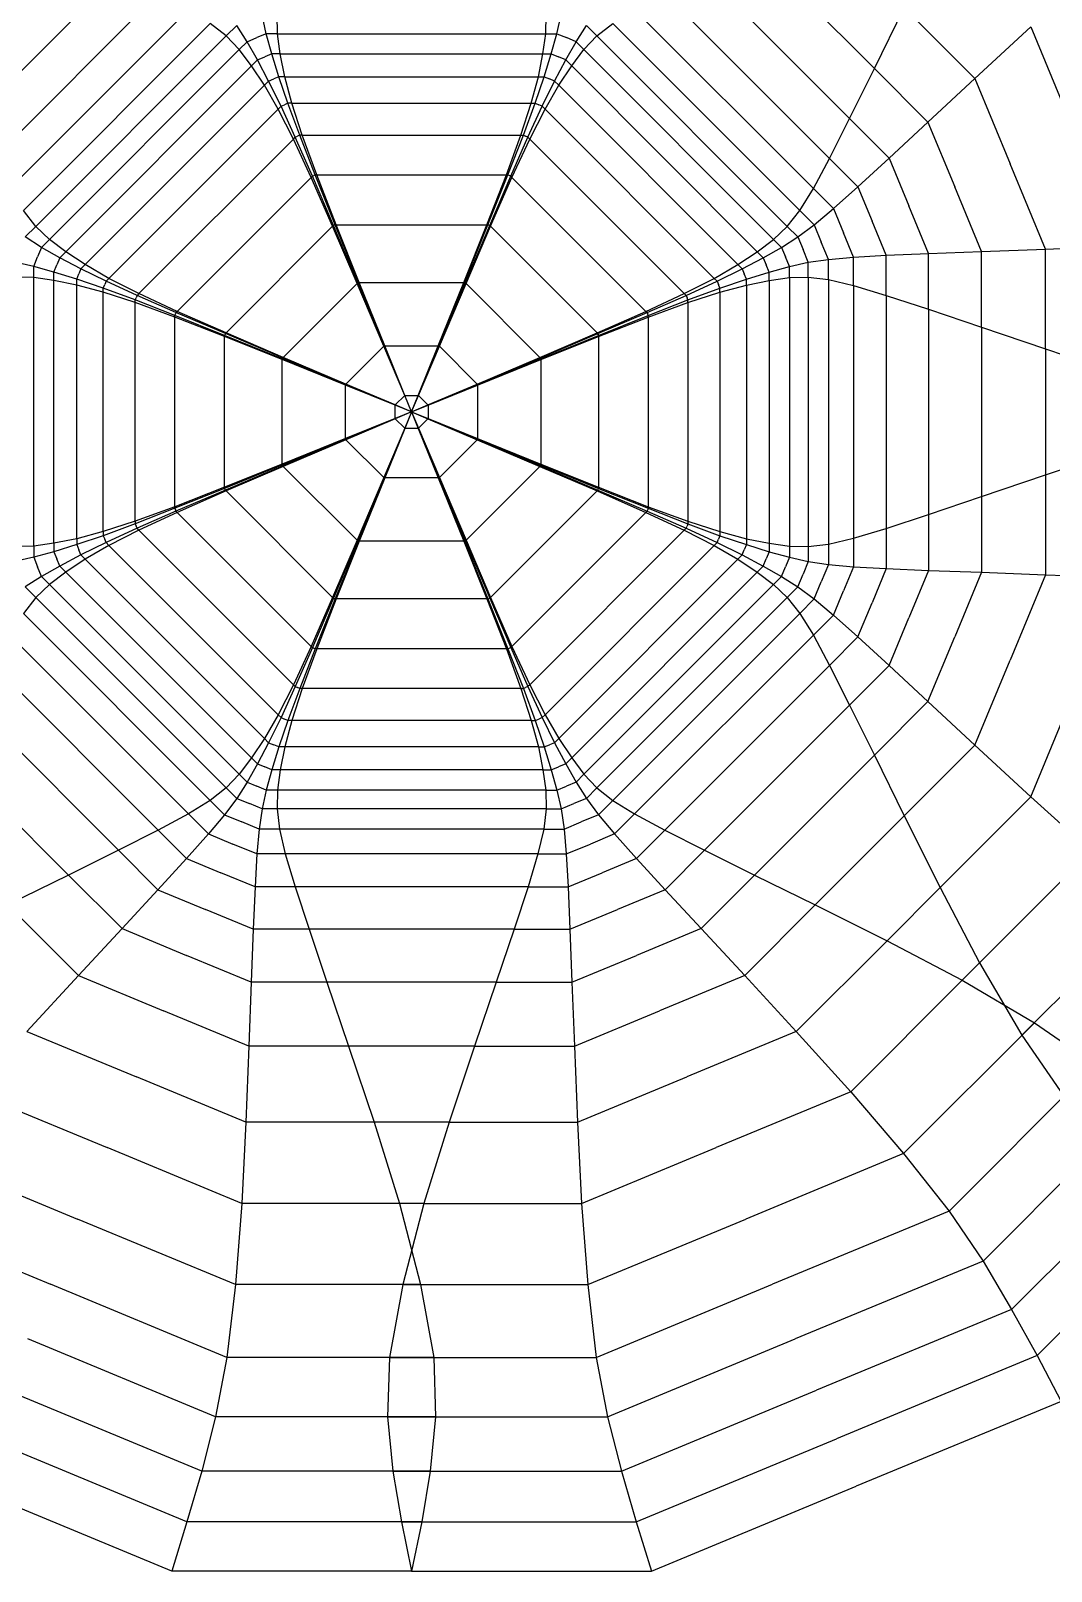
# Model space of a CAD drawing. Extents: x -1525 to 1525, y -1525 to 1545.
# Drawn here: x -501 to 842, y -1525 to 501 of the extents above; entities that cross this region are included whole.
import ezdxf

# ---------------------------------------------------------------- set-up
doc = ezdxf.new("R2010")
doc.units = 0

msp = doc.modelspace()

# ---------------------------------------------------------------- linework, layer by layer
at = {"layer": 'CutLine', "color": 250, "linetype": 'CONTINUOUS'}
for p, q in [((855.2, -1302), (585.6, -1413.7)), ((-315.9, -1525.4), (-585.6, -1413.7)), ((315.9, -1525.4), (585.6, -1413.7)), ((0, -1525.4), (-315.9, -1525.4)), ((0, -1525.4), (0, -1525.4)), ((0, -1525.4), (315.9, -1525.4))]:
    msp.add_line(p, q, dxfattribs=at)
at = {"layer": 'MountainLine', "color": 1, "linetype": 'CONTINUOUS'}
for p, q in [((451.7, 609.4), (609.4, 451.7)), ((-576.8, 385.9), (-385.9, 576.8)), ((385.9, 576.8), (576.8, 385.9)), ((-550.3, 333.5), (-333.5, 550.3)), ((333.5, 550.3), (550.3, 333.5)), ((-529, 293.7), (-293.7, 529)), ((293.7, 529), (529, 293.7)), ((648.8, 531.5), (741.7, 438.6)), ((-511.2, 265.1), (-265.1, 511.2)), ((-216.5, 487.1), (-230.2, 508.6)), ((-191.3, 497.6), (-196.8, 522.4)), ((191.3, 497.6), (196.8, 522.4)), ((216.5, 487.1), (230.2, 508.6)), ((265.1, 511.2), (511.2, 265.1)), ((-494.7, 244.1), (-244.1, 494.7)), ((-216.5, 487.1), (-203.9, 492.4)), ((-202.9, 463.1), (-216.5, 487.1)), ((-191.3, 497.6), (-203.9, 492.4)), ((-184, 470.9), (-191.3, 497.6)), ((-176.6, 497.6), (176.6, 497.6)), ((184, 470.9), (191.3, 497.6)), ((191.3, 497.6), (203.9, 492.4)), ((202.9, 463.1), (216.5, 487.1)), ((216.5, 487.1), (203.9, 492.4)), ((244.1, 494.7), (494.7, 244.1)), ((741.7, 438.6), (815.2, 506.6)), ((-476.7, 227), (-227, 476.7)), ((-202.9, 463.1), (-193.4, 467)), ((-184, 470.9), (-193.4, 467)), ((-174.7, 440.9), (-184, 470.9)), ((-172.9, 470.9), (172.9, 470.9)), ((174.7, 440.9), (184, 470.9)), ((184, 470.9), (193.4, 467)), ((202.9, 463.1), (193.4, 467)), ((227, 476.7), (476.7, 227)), ((-455.2, 210.8), (-210.8, 455.2)), ((-188.2, 435.3), (-202.9, 463.1)), ((188.2, 435.3), (202.9, 463.1)), ((210.8, 455.2), (455.2, 210.8)), ((-429.7, 193.7), (-193.7, 429.7)), ((-188.2, 435.3), (-181.5, 438.1)), ((-171.9, 402.2), (-188.2, 435.3)), ((-174.7, 440.9), (-181.5, 438.1)), ((-162.9, 406), (-174.7, 440.9)), ((-166.9, 440.9), (166.9, 440.9)), ((162.9, 406), (174.7, 440.9)), ((171.9, 402.2), (188.2, 435.3)), ((174.7, 440.9), (181.5, 438.1)), ((188.2, 435.3), (181.5, 438.1)), ((193.7, 429.7), (429.7, 193.7)), ((679.8, 381.2), (741.7, 438.6)), ((-162.9, 406), (-167.4, 404.1)), ((-147.3, 363.9), (-162.9, 406)), ((-157.5, 406), (157.5, 406)), ((147.3, 363.9), (162.9, 406)), ((162.9, 406), (167.4, 404.1)), ((-398.5, 175.7), (-175.7, 398.5)), ((-171.9, 402.2), (-167.4, 404.1)), ((-153.2, 361.5), (-171.9, 402.2)), ((153.2, 361.5), (171.9, 402.2)), ((171.9, 402.2), (167.4, 404.1)), ((175.7, 398.5), (398.5, 175.7)), ((628.8, 333.9), (679.8, 381.2)), ((679.8, 381.2), (715.1, 296.2)), ((-359, 155.6), (-155.6, 359)), ((-153.2, 361.5), (-150.2, 362.7)), ((-130.6, 310.2), (-153.2, 361.5)), ((-147.3, 363.9), (-150.2, 362.7)), ((-126.9, 311.7), (-147.3, 363.9)), ((-143.9, 363.9), (143.9, 363.9)), ((126.9, 311.7), (147.3, 363.9)), ((130.6, 310.2), (153.2, 361.5)), ((147.3, 363.9), (150.2, 362.7)), ((153.2, 361.5), (150.2, 362.7)), ((155.6, 359), (359, 155.6)), ((587.6, 296.2), (628.8, 333.9)), ((628.8, 333.9), (654.7, 271.2)), ((-308.6, 132.2), (-132.2, 308.6)), ((-130.6, 310.2), (-128.8, 310.9)), ((-103, 245.2), (-130.6, 310.2)), ((-126.9, 311.7), (-128.8, 310.9)), ((-100.6, 246.2), (-126.9, 311.7)), ((-124.8, 311.7), (124.8, 311.7)), ((100.6, 246.2), (126.9, 311.7)), ((103, 245.2), (130.6, 310.2)), ((126.9, 311.7), (128.8, 310.9)), ((130.6, 310.2), (128.8, 310.9)), ((132.2, 308.6), (308.6, 132.2)), ((555.4, 267.4), (587.6, 296.2)), ((587.6, 296.2), (606.3, 251.1)), ((750.3, 211.1), (715.1, 296.2)), ((530.1, 246.2), (555.4, 267.4)), ((555.4, 267.4), (568.6, 235.5)), ((680.7, 208.5), (654.7, 271.2)), ((-244.3, 104), (-104, 244.3)), ((-103, 245.2), (-101.8, 245.7)), ((-71.1, 169.6), (-103, 245.2)), ((-100.6, 246.2), (-101.8, 245.7)), ((-69.7, 170.2), (-100.6, 246.2)), ((-99.2, 246.2), (99.2, 246.2)), ((69.7, 170.2), (100.6, 246.2)), ((71.1, 169.6), (103, 245.2)), ((100.6, 246.2), (101.8, 245.7)), ((103, 245.2), (101.8, 245.7)), ((104, 244.3), (244.3, 104)), ((508.6, 230.2), (530.1, 246.2)), ((530.1, 246.2), (539.5, 223.5)), ((625, 206.1), (606.3, 251.1)), ((-487.1, 216.5), (-508.6, 230.2)), ((487.1, 216.5), (508.6, 230.2)), ((508.6, 230.2), (515.5, 213.5)), ((548.9, 200.7), (539.5, 223.5)), ((581.7, 203.7), (568.6, 235.5)), ((-497.6, 191.3), (-492.4, 203.9)), ((-487.1, 216.5), (-492.4, 203.9)), ((-463.1, 202.9), (-487.1, 216.5)), ((-463.1, 202.9), (-467, 193.4)), ((-435.3, 188.2), (-463.1, 202.9)), ((435.3, 188.2), (463.1, 202.9)), ((463.1, 202.9), (487.1, 216.5)), ((463.1, 202.9), (467, 193.4)), ((487.1, 216.5), (492.4, 203.9)), ((497.6, 191.3), (492.4, 203.9)), ((522.4, 196.8), (515.5, 213.5)), ((548.9, 200.7), (581.7, 203.7)), ((581.7, 203.7), (625, 206.1)), ((625, 206.1), (680.7, 208.5)), ((680.7, 208.5), (750.3, 211.1)), ((750.3, 211.1), (834.6, 214.3)), ((834.6, 214.3), (934.7, 218.3)), ((834.6, 82.9), (834.6, 214.3)), ((-497.6, 191.3), (-522.4, 196.8)), ((-470.9, 184), (-497.6, 191.3)), ((-470.9, 184), (-467, 193.4)), ((-440.9, 174.7), (-470.9, 184)), ((-435.3, 188.2), (-438.1, 181.5)), ((-402.2, 171.9), (-435.3, 188.2)), ((402.2, 171.9), (435.3, 188.2)), ((435.3, 188.2), (438.1, 181.5)), ((440.9, 174.7), (470.9, 184)), ((470.9, 184), (467, 193.4)), ((470.9, 184), (497.6, 191.3)), ((497.6, 191.3), (522.4, 196.8)), ((522.4, 196.8), (548.9, 200.7)), ((-497.6, -176.6), (-497.6, 176.6)), ((-470.9, -172.9), (-470.9, 172.9)), ((-440.9, 174.7), (-438.1, 181.5)), ((-406, 162.9), (-440.9, 174.7)), ((-440.9, -166.9), (-440.9, 166.9)), ((-406, 162.9), (-404.1, 167.4)), ((-363.9, 147.3), (-406, 162.9)), ((-402.2, 171.9), (-404.1, 167.4)), ((-361.5, 153.2), (-402.2, 171.9)), ((-169, 71.7), (-71.7, 169)), ((-71.1, 169.6), (-70.4, 169.9)), ((-36.3, 86.7), (-71.1, 169.6)), ((-69.7, 170.2), (-70.4, 169.9)), ((-35.6, 86.9), (-69.7, 170.2)), ((-68.8, 170.2), (68.8, 170.2)), ((35.6, 86.9), (69.7, 170.2)), ((36.3, 86.7), (71.1, 169.6)), ((69.7, 170.2), (70.4, 169.9)), ((71.1, 169.6), (70.4, 169.9)), ((71.7, 169), (169, 71.7)), ((361.5, 153.2), (402.2, 171.9)), ((363.9, 147.3), (406, 162.9)), ((402.2, 171.9), (404.1, 167.4)), ((406, 162.9), (404.1, 167.4)), ((406, 162.9), (440.9, 174.7)), ((440.9, 174.7), (438.1, 181.5)), ((440.9, 166.9), (440.9, -166.9)), ((470.9, 172.9), (470.9, -172.9)), ((497.6, 176.6), (497.6, -176.6)), ((522.4, 177.2), (522.4, -177.2)), ((548.9, 174.1), (548.9, -174.1)), ((581.7, 166.3), (581.7, -166.3)), ((-406, -157.5), (-406, 157.5)), ((-363.9, 147.3), (-362.7, 150.2)), ((-311.7, 126.9), (-363.9, 147.3)), ((-363.9, -143.9), (-363.9, 143.9)), ((-361.5, 153.2), (-362.7, 150.2)), ((-310.2, 130.6), (-361.5, 153.2)), ((310.2, 130.6), (361.5, 153.2)), ((311.7, 126.9), (363.9, 147.3)), ((361.5, 153.2), (362.7, 150.2)), ((363.9, 147.3), (362.7, 150.2)), ((363.9, 143.9), (363.9, -143.9)), ((406, 157.5), (406, -157.5)), ((625, 153.3), (625, -153.3)), ((-311.7, 126.9), (-310.9, 128.8)), ((-246.2, 100.6), (-311.7, 126.9)), ((-311.7, -124.8), (-311.7, 124.8)), ((-310.2, 130.6), (-310.9, 128.8)), ((-245.2, 103), (-310.2, 130.6)), ((245.2, 103), (310.2, 130.6)), ((246.2, 100.6), (311.7, 126.9)), ((310.2, 130.6), (310.9, 128.8)), ((311.7, 126.9), (310.9, 128.8)), ((311.7, 124.8), (311.7, -124.8)), ((680.7, 135), (680.7, -135)), ((-246.2, 100.6), (-245.7, 101.8)), ((-245.2, 103), (-245.7, 101.8)), ((-169.6, 71.1), (-245.2, 103)), ((169.6, 71.1), (245.2, 103)), ((245.2, 103), (245.7, 101.8)), ((246.2, 100.6), (245.7, 101.8)), ((750.3, 111.5), (750.3, -111.5)), ((-170.2, 69.7), (-246.2, 100.6)), ((-246.2, -99.2), (-246.2, 99.2)), ((-86.4, 36.6), (-36.6, 86.4)), ((-36.3, 86.7), (-36, 86.8)), ((-9.1, 21.7), (-36.3, 86.7)), ((-35.6, 86.9), (-36, 86.8)), ((-8.9, 21.7), (-35.6, 86.9)), ((-35.2, 86.9), (35.2, 86.9)), ((8.9, 21.7), (35.6, 86.9)), ((9.1, 21.7), (36.3, 86.7)), ((35.6, 86.9), (36, 86.8)), ((36.3, 86.7), (36, 86.8)), ((36.6, 86.4), (86.4, 36.6)), ((170.2, 69.7), (246.2, 100.6)), ((246.2, 99.2), (246.2, -99.2)), ((-170.2, 69.7), (-169.9, 70.4)), ((-86.9, 35.6), (-170.2, 69.7)), ((-170.2, -68.8), (-170.2, 68.8)), ((-169.6, 71.1), (-169.9, 70.4)), ((-86.7, 36.3), (-169.6, 71.1)), ((86.7, 36.3), (169.6, 71.1)), ((86.9, 35.6), (170.2, 69.7)), ((169.6, 71.1), (169.9, 70.4)), ((170.2, 69.7), (169.9, 70.4)), ((170.2, 68.8), (170.2, -68.8)), ((-86.9, 35.6), (-86.8, 36)), ((-21.7, 8.9), (-86.9, 35.6)), ((-86.9, -35.2), (-86.9, 35.2)), ((-86.7, 36.3), (-86.8, 36)), ((-21.7, 9.1), (-86.7, 36.3)), ((-21.6, 9.1), (-9.1, 21.6)), ((0, 0), (-9.1, 21.7)), ((-9.1, 21.7), (-9, 21.7)), ((-8.9, 21.7), (-9, 21.7)), ((0, 0), (-8.9, 21.7)), ((-8.8, 21.7), (8.8, 21.7)), ((0, 0), (8.9, 21.7)), ((0, 0), (9.1, 21.7)), ((8.9, 21.7), (9, 21.7)), ((9.1, 21.7), (9, 21.7)), ((9.1, 21.6), (21.6, 9.1)), ((21.7, 9.1), (86.7, 36.3)), ((21.7, 8.9), (86.9, 35.6)), ((86.7, 36.3), (86.8, 36)), ((86.9, 35.6), (86.8, 36)), ((86.9, 35.2), (86.9, -35.2)), ((0, 0), (-21.7, 9.1)), ((-21.7, 9.1), (-21.7, 9)), ((-21.7, 8.9), (-21.7, 9)), ((0, 0), (-21.7, 8.9)), ((-21.7, -8.8), (-21.7, 8.8)), ((0, 0), (-21.7, -9.1)), ((0, 0), (-21.7, -8.9)), ((0, 0), (-9.1, -21.7)), ((0, 0), (-8.9, -21.7)), ((0, 0), (21.7, 9.1)), ((0, 0), (21.7, 8.9)), ((0, 0), (0, 0)), ((0, 0), (0, 0)), ((0, 0), (0, 0)), ((0, 0), (0, 0)), ((0, 0), (0, 0)), ((0, 0), (0, 0)), ((0, 0), (0, 0)), ((0, 0), (0, 0)), ((0, 0), (0, 0)), ((0, 0), (0, 0)), ((0, 0), (0, 0)), ((0, 0), (0, 0)), ((0, 0), (0, 0)), ((0, 0), (0, 0)), ((0, 0), (0, 0)), ((0, 0), (0, 0)), ((0, 0), (0, 0)), ((0, 0), (0, 0)), ((0, 0), (0, 0)), ((0, 0), (0, 0)), ((0, 0), (0, 0)), ((0, 0), (0, 0)), ((0, 0), (0, 0)), ((0, 0), (0, 0)), ((0, 0), (21.7, -8.9)), ((0, 0), (0, 0)), ((0, 0), (0, 0)), ((0, 0), (0, 0)), ((0, 0), (0, 0)), ((0, 0), (0, 0)), ((0, 0), (0, 0)), ((0, 0), (0, 0)), ((0, 0), (0, 0)), ((0, 0), (21.7, -9.1)), ((0, 0), (9.1, -21.7)), ((0, 0), (0, 0)), ((0, 0), (0, 0)), ((0, 0), (0, 0)), ((0, 0), (0, 0)), ((0, 0), (0, 0)), ((0, 0), (0, 0)), ((0, 0), (0, 0)), ((0, 0), (0, 0)), ((0, 0), (8.9, -21.7)), ((0, 0), (0, 0)), ((0, 0), (0, 0)), ((0, 0), (0, 0)), ((0, 0), (0, 0)), ((0, 0), (0, 0)), ((0, 0), (0, 0)), ((0, 0), (0, 0)), ((0, 0), (0, 0)), ((0, 0), (0, 0)), ((0, 0), (0, 0)), ((0, 0), (0, 0)), ((0, 0), (0, 0)), ((0, 0), (0, 0)), ((0, 0), (0, 0)), ((0, 0), (0, 0)), ((0, 0), (0, 0)), ((0, 0), (0, 0)), ((0, 0), (0, 0)), ((0, 0), (0, 0)), ((0, 0), (0, 0)), ((0, 0), (0, 0)), ((0, 0), (0, 0)), ((0, 0), (0, 0)), ((0, 0), (0, 0)), ((21.7, 9.1), (21.7, 9)), ((21.7, 8.9), (21.7, 9)), ((21.7, 8.8), (21.7, -8.8)), ((-21.7, -8.9), (-86.9, -35.6)), ((-21.7, -9.1), (-86.7, -36.3)), ((-21.7, -8.9), (-21.7, -9)), ((-21.7, -9.1), (-21.7, -9)), ((-9.1, -21.6), (-21.6, -9.1)), ((21.6, -9.1), (9.1, -21.6)), ((21.7, -8.9), (21.7, -9)), ((21.7, -8.9), (86.9, -35.6)), ((21.7, -9.1), (21.7, -9)), ((21.7, -9.1), (86.7, -36.3)), ((-86.9, -35.6), (-170.2, -69.7)), ((-86.7, -36.3), (-169.6, -71.1)), ((-86.9, -35.6), (-86.8, -36)), ((-86.7, -36.3), (-86.8, -36)), ((-36.6, -86.4), (-86.4, -36.6)), ((-9.1, -21.7), (-36.3, -86.7)), ((-8.9, -21.7), (-35.6, -86.9)), ((-9.1, -21.7), (-9, -21.7)), ((-8.9, -21.7), (-9, -21.7)), ((8.8, -21.7), (-8.8, -21.7)), ((8.9, -21.7), (9, -21.7)), ((8.9, -21.7), (35.6, -86.9)), ((9.1, -21.7), (9, -21.7)), ((9.1, -21.7), (36.3, -86.7)), ((86.4, -36.6), (36.6, -86.4)), ((86.7, -36.3), (86.8, -36)), ((86.7, -36.3), (169.6, -71.1)), ((86.9, -35.6), (86.8, -36)), ((86.9, -35.6), (170.2, -69.7)), ((-170.2, -69.7), (-246.2, -100.6)), ((-169.6, -71.1), (-245.2, -103)), ((-170.2, -69.7), (-169.9, -70.4)), ((-169.6, -71.1), (-169.9, -70.4)), ((-71.7, -169), (-169, -71.7)), ((169, -71.7), (71.7, -169)), ((169.6, -71.1), (169.9, -70.4)), ((169.6, -71.1), (245.2, -103)), ((170.2, -69.7), (169.9, -70.4)), ((170.2, -69.7), (246.2, -100.6)), ((-246.2, -100.6), (-311.7, -126.9)), ((-246.2, -100.6), (-245.7, -101.8)), ((-36.3, -86.7), (-71.1, -169.6)), ((-35.6, -86.9), (-69.7, -170.2)), ((-36.3, -86.7), (-36, -86.8)), ((-35.6, -86.9), (-36, -86.8)), ((35.2, -86.9), (-35.2, -86.9)), ((35.6, -86.9), (36, -86.8)), ((35.6, -86.9), (69.7, -170.2)), ((36.3, -86.7), (36, -86.8)), ((36.3, -86.7), (71.1, -169.6)), ((246.2, -100.6), (245.7, -101.8)), ((246.2, -100.6), (311.7, -126.9)), ((834.6, -82.9), (834.6, -214.3)), ((-245.2, -103), (-310.2, -130.6)), ((-245.2, -103), (-245.7, -101.8)), ((-104, -244.3), (-244.3, -104)), ((244.3, -104), (104, -244.3)), ((245.2, -103), (245.7, -101.8)), ((245.2, -103), (310.2, -130.6)), ((-311.7, -126.9), (-363.9, -147.3)), ((-310.2, -130.6), (-361.5, -153.2)), ((-311.7, -126.9), (-310.9, -128.8)), ((-310.2, -130.6), (-310.9, -128.8)), ((-132.2, -308.6), (-308.6, -132.2)), ((308.6, -132.2), (132.2, -308.6)), ((310.2, -130.6), (310.9, -128.8)), ((310.2, -130.6), (361.5, -153.2)), ((311.7, -126.9), (310.9, -128.8)), ((311.7, -126.9), (363.9, -147.3)), ((-363.9, -147.3), (-406, -162.9)), ((-361.5, -153.2), (-402.2, -171.9)), ((-363.9, -147.3), (-362.7, -150.2)), ((-361.5, -153.2), (-362.7, -150.2)), ((-155.6, -359), (-359, -155.6)), ((359, -155.6), (155.6, -359)), ((361.5, -153.2), (362.7, -150.2)), ((361.5, -153.2), (402.2, -171.9)), ((363.9, -147.3), (362.7, -150.2)), ((363.9, -147.3), (406, -162.9)), ((-440.9, -174.7), (-470.9, -184)), ((-406, -162.9), (-440.9, -174.7)), ((-440.9, -174.7), (-438.1, -181.5)), ((-435.3, -188.2), (-438.1, -181.5)), ((-402.2, -171.9), (-435.3, -188.2)), ((-406, -162.9), (-404.1, -167.4)), ((-402.2, -171.9), (-404.1, -167.4)), ((-175.7, -398.5), (-398.5, -175.7)), ((-71.1, -169.6), (-103, -245.2)), ((-69.7, -170.2), (-100.6, -246.2)), ((-71.1, -169.6), (-70.4, -169.9)), ((-69.7, -170.2), (-70.4, -169.9)), ((68.8, -170.2), (-68.8, -170.2)), ((69.7, -170.2), (70.4, -169.9)), ((69.7, -170.2), (100.6, -246.2)), ((71.1, -169.6), (70.4, -169.9)), ((71.1, -169.6), (103, -245.2)), ((398.5, -175.7), (175.7, -398.5)), ((402.2, -171.9), (404.1, -167.4)), ((402.2, -171.9), (435.3, -188.2)), ((406, -162.9), (404.1, -167.4)), ((406, -162.9), (440.9, -174.7)), ((435.3, -188.2), (438.1, -181.5)), ((440.9, -174.7), (438.1, -181.5)), ((440.9, -174.7), (470.9, -184)), ((-497.6, -191.3), (-522.4, -196.8)), ((-470.9, -184), (-497.6, -191.3)), ((-497.6, -191.3), (-492.4, -203.9)), ((-470.9, -184), (-467, -193.4)), ((-463.1, -202.9), (-467, -193.4)), ((-435.3, -188.2), (-463.1, -202.9)), ((-193.7, -429.7), (-429.7, -193.7)), ((429.7, -193.7), (193.7, -429.7)), ((435.3, -188.2), (463.1, -202.9)), ((463.1, -202.9), (467, -193.4)), ((470.9, -184), (467, -193.4)), ((470.9, -184), (497.6, -191.3)), ((497.6, -191.3), (492.4, -203.9)), ((497.6, -191.3), (522.4, -196.8)), ((522.4, -196.8), (515.5, -213.5)), ((522.4, -196.8), (548.9, -200.7)), ((548.9, -200.7), (539.5, -223.5)), ((548.9, -200.7), (581.7, -203.7)), ((-487.1, -216.5), (-508.6, -230.2)), ((-487.1, -216.5), (-492.4, -203.9)), ((-463.1, -202.9), (-487.1, -216.5)), ((-210.8, -455.2), (-455.2, -210.8)), ((455.2, -210.8), (210.8, -455.2)), ((463.1, -202.9), (487.1, -216.5)), ((487.1, -216.5), (492.4, -203.9)), ((487.1, -216.5), (508.6, -230.2)), ((508.6, -230.2), (515.5, -213.5)), ((581.7, -203.7), (568.6, -235.5)), ((581.7, -203.7), (625, -206.1)), ((625, -206.1), (606.3, -251.1)), ((625, -206.1), (680.7, -208.5)), ((680.7, -208.5), (654.7, -271.2)), ((680.7, -208.5), (750.3, -211.1)), ((750.3, -211.1), (715.1, -296.2)), ((750.3, -211.1), (834.6, -214.3)), ((834.6, -214.3), (934.7, -218.3)), ((-227, -476.7), (-476.7, -227)), ((476.7, -227), (227, -476.7)), ((508.6, -230.2), (530.1, -246.2)), ((530.1, -246.2), (539.5, -223.5)), ((555.4, -267.4), (568.6, -235.5)), ((-244.1, -494.7), (-494.7, -244.1)), ((-103, -245.2), (-130.6, -310.2)), ((-100.6, -246.2), (-126.9, -311.7)), ((-103, -245.2), (-101.8, -245.7)), ((-100.6, -246.2), (-101.8, -245.7)), ((99.2, -246.2), (-99.2, -246.2)), ((100.6, -246.2), (101.8, -245.7)), ((100.6, -246.2), (126.9, -311.7)), ((103, -245.2), (101.8, -245.7)), ((103, -245.2), (130.6, -310.2)), ((494.7, -244.1), (244.1, -494.7)), ((530.1, -246.2), (555.4, -267.4)), ((587.6, -296.2), (606.3, -251.1)), ((-265.1, -511.2), (-511.2, -265.1)), ((511.2, -265.1), (265.1, -511.2)), ((555.4, -267.4), (587.6, -296.2)), ((628.8, -333.9), (654.7, -271.2)), ((-293.7, -529), (-529, -293.7)), ((529, -293.7), (293.7, -529)), ((587.6, -296.2), (628.8, -333.9)), ((679.8, -381.2), (715.1, -296.2)), ((-130.6, -310.2), (-153.2, -361.5)), ((-126.9, -311.7), (-147.3, -363.9)), ((-130.6, -310.2), (-128.8, -310.9)), ((-126.9, -311.7), (-128.8, -310.9)), ((124.8, -311.7), (-124.8, -311.7)), ((126.9, -311.7), (128.8, -310.9)), ((126.9, -311.7), (147.3, -363.9)), ((130.6, -310.2), (128.8, -310.9)), ((130.6, -310.2), (153.2, -361.5)), ((-333.5, -550.3), (-550.3, -333.5)), ((550.3, -333.5), (333.5, -550.3)), ((628.8, -333.9), (679.8, -381.2)), ((-153.2, -361.5), (-171.9, -402.2)), ((-147.3, -363.9), (-162.9, -406)), ((-153.2, -361.5), (-150.2, -362.7)), ((-147.3, -363.9), (-150.2, -362.7)), ((143.9, -363.9), (-143.9, -363.9)), ((147.3, -363.9), (150.2, -362.7)), ((147.3, -363.9), (162.9, -406)), ((153.2, -361.5), (150.2, -362.7)), ((153.2, -361.5), (171.9, -402.2)), ((679.8, -381.2), (741.7, -438.6)), ((-385.9, -576.8), (-576.8, -385.9)), ((-171.9, -402.2), (-188.2, -435.3)), ((-171.9, -402.2), (-167.4, -404.1)), ((-162.9, -406), (-167.4, -404.1)), ((162.9, -406), (167.4, -404.1)), ((171.9, -402.2), (167.4, -404.1)), ((171.9, -402.2), (188.2, -435.3)), ((576.8, -385.9), (385.9, -576.8)), ((-162.9, -406), (-174.7, -440.9)), ((157.5, -406), (-157.5, -406)), ((162.9, -406), (174.7, -440.9)), ((-188.2, -435.3), (-202.9, -463.1)), ((-188.2, -435.3), (-181.5, -438.1)), ((-174.7, -440.9), (-184, -470.9)), ((-174.7, -440.9), (-181.5, -438.1)), ((166.9, -440.9), (-166.9, -440.9)), ((174.7, -440.9), (181.5, -438.1)), ((174.7, -440.9), (184, -470.9)), ((188.2, -435.3), (181.5, -438.1)), ((188.2, -435.3), (202.9, -463.1)), ((648.8, -531.5), (741.7, -438.6)), ((741.7, -438.6), (815.2, -506.6)), ((-451.7, -609.4), (-609.4, -451.7)), ((-202.9, -463.1), (-216.5, -487.1)), ((-202.9, -463.1), (-193.4, -467)), ((202.9, -463.1), (193.4, -467)), ((202.9, -463.1), (216.5, -487.1)), ((609.4, -451.7), (451.7, -609.4)), ((-184, -470.9), (-193.4, -467)), ((-184, -470.9), (-191.3, -497.6)), ((172.9, -470.9), (-172.9, -470.9)), ((184, -470.9), (193.4, -467)), ((184, -470.9), (191.3, -497.6)), ((-216.5, -487.1), (-230.2, -508.6)), ((-216.5, -487.1), (-203.9, -492.4)), ((-191.3, -497.6), (-203.9, -492.4)), ((-191.3, -497.6), (-196.8, -522.4)), ((176.6, -497.6), (-176.6, -497.6)), ((191.3, -497.6), (203.9, -492.4)), ((191.3, -497.6), (196.8, -522.4)), ((216.5, -487.1), (203.9, -492.4)), ((216.5, -487.1), (230.2, -508.6)), ((695.8, -626), (815.2, -506.6)), ((815.2, -506.6), (894.6, -578.2)), ((-230.2, -508.6), (-246.2, -530.1)), ((-230.2, -508.6), (-213.5, -515.5)), ((-196.8, -522.4), (-213.5, -515.5)), ((-196.8, -522.4), (-200.7, -548.9)), ((177.2, -522.4), (-177.2, -522.4)), ((196.8, -522.4), (213.5, -515.5)), ((196.8, -522.4), (200.7, -548.9)), ((230.2, -508.6), (213.5, -515.5)), ((230.2, -508.6), (246.2, -530.1)), ((-246.2, -530.1), (-267.4, -555.4)), ((-246.2, -530.1), (-223.5, -539.5)), ((-200.7, -548.9), (-223.5, -539.5)), ((200.7, -548.9), (223.5, -539.5)), ((246.2, -530.1), (223.5, -539.5)), ((246.2, -530.1), (267.4, -555.4)), ((-267.4, -555.4), (-296.2, -587.6)), ((-267.4, -555.4), (-235.5, -568.6)), ((-200.7, -548.9), (-203.7, -581.7)), ((174.1, -548.9), (-174.1, -548.9)), ((200.7, -548.9), (203.7, -581.7)), ((267.4, -555.4), (235.5, -568.6)), ((267.4, -555.4), (296.2, -587.6)), ((-296.2, -587.6), (-333.9, -628.8)), ((-296.2, -587.6), (-251.1, -606.3)), ((-203.7, -581.7), (-235.5, -568.6)), ((-203.7, -581.7), (-206.1, -625)), ((166.3, -581.7), (-166.3, -581.7)), ((203.7, -581.7), (235.5, -568.6)), ((203.7, -581.7), (206.1, -625)), ((296.2, -587.6), (251.1, -606.3)), ((296.2, -587.6), (333.9, -628.8)), ((747.8, -725), (894.6, -578.2)), ((-206.1, -625), (-251.1, -606.3)), ((206.1, -625), (251.1, -606.3)), ((-206.1, -625), (-208.5, -680.7)), ((153.3, -625), (-153.3, -625)), ((206.1, -625), (208.5, -680.7)), ((-333.9, -628.8), (-381.2, -679.8)), ((-333.9, -628.8), (-271.2, -654.7)), ((333.9, -628.8), (271.2, -654.7)), ((333.9, -628.8), (381.2, -679.8)), ((803.7, -820.2), (976, -647.9)), ((-531.5, -648.8), (-438.6, -741.7)), ((-208.5, -680.7), (-271.2, -654.7)), ((208.5, -680.7), (271.2, -654.7)), ((531.5, -648.8), (438.6, -741.7)), ((-381.2, -679.8), (-438.6, -741.7)), ((-381.2, -679.8), (-296.2, -715.1)), ((-208.5, -680.7), (-211.1, -750.3)), ((135, -680.7), (-135, -680.7)), ((208.5, -680.7), (211.1, -750.3)), ((381.2, -679.8), (296.2, -715.1)), ((381.2, -679.8), (438.6, -741.7)), ((626, -695.8), (506.6, -815.2)), ((-211.1, -750.3), (-296.2, -715.1)), ((211.1, -750.3), (296.2, -715.1)), ((-438.6, -741.7), (-506.6, -815.2)), ((438.6, -741.7), (506.6, -815.2)), ((725, -747.8), (578.2, -894.6)), ((-211.1, -750.3), (-214.3, -834.6)), ((111.5, -750.3), (-111.5, -750.3)), ((211.1, -750.3), (214.3, -834.6)), ((820.2, -803.7), (647.9, -976)), ((506.6, -815.2), (578.2, -894.6)), ((-214.3, -834.6), (-218.3, -934.7)), ((-82.9, -834.6), (-214.3, -834.6)), ((82.9, -834.6), (214.3, -834.6)), ((214.3, -834.6), (218.3, -934.7)), ((900.2, -859), (707.7, -1051.5)), ((578.2, -894.6), (647.9, -976)), ((957.2, -912.5), (752.4, -1117.3)), ((-218.3, -934.7), (-223.7, -1041.4)), ((-49.4, -934.7), (-218.3, -934.7)), ((49.4, -934.7), (218.3, -934.7)), ((218.3, -934.7), (223.7, -1041.4)), ((1002.9, -968.2), (790.1, -1180.9)), ((647.9, -976), (707.7, -1051.5)), ((1042, -1023.2), (823.5, -1241.8)), ((-223.7, -1041.4), (-232, -1148.3)), ((-16.1, -1041.4), (-223.7, -1041.4)), ((16.1, -1041.4), (223.7, -1041.4)), ((223.7, -1041.4), (232, -1148.3)), ((707.7, -1051.5), (752.4, -1117.3)), ((752.4, -1117.3), (790.1, -1180.9)), ((-232, -1148.3), (-243.1, -1244)), ((11.6, -1148.3), (-232, -1148.3)), ((-11.6, -1148.3), (232, -1148.3)), ((232, -1148.3), (243.1, -1244)), ((790.1, -1180.9), (823.5, -1241.8)), ((-243.1, -1244), (-258, -1322.1)), ((29.1, -1244), (-243.1, -1244)), ((-29.1, -1244), (243.1, -1244)), ((243.1, -1244), (258, -1322.1)), ((823.5, -1241.8), (855.2, -1302)), ((-258, -1322.1), (-276.4, -1393.7)), ((31.6, -1322.1), (-258, -1322.1)), ((-31.6, -1322.1), (258, -1322.1)), ((258, -1322.1), (276.4, -1393.7)), ((-276.4, -1393.7), (-295.8, -1460.4)), ((24.5, -1393.7), (-276.4, -1393.7)), ((-24.5, -1393.7), (276.4, -1393.7)), ((276.4, -1393.7), (295.8, -1460.4)), ((-295.8, -1460.4), (-315.9, -1525.4)), ((13.3, -1460.4), (-295.8, -1460.4)), ((-13.3, -1460.4), (295.8, -1460.4)), ((295.8, -1460.4), (315.9, -1525.4)), ((0, -1525.4), (-315.9, -1525.4)), ((-315.9, -1525.4), (-315.9, -1525.4)), ((0, -1525.4), (315.9, -1525.4)), ((315.9, -1525.4), (315.9, -1525.4))]:
    msp.add_line(p, q, dxfattribs=at)
at = {"layer": 'ValleyLine', "color": 5, "linetype": 'CONTINUOUS'}
for p, q in [((609.4, 451.7), (648.8, 531.5)), ((-244.1, 494.7), (-265.1, 511.2)), ((-244.1, 494.7), (-230.2, 508.6)), ((-176.6, 497.6), (-177.2, 522.4)), ((176.6, 497.6), (177.2, 522.4)), ((244.1, 494.7), (230.2, 508.6)), ((244.1, 494.7), (265.1, 511.2)), ((-227, 476.7), (-244.1, 494.7)), ((-227, 476.7), (-216.5, 487.1)), ((-176.6, 497.6), (-191.3, 497.6)), ((-172.9, 470.9), (-176.6, 497.6)), ((172.9, 470.9), (176.6, 497.6)), ((176.6, 497.6), (191.3, 497.6)), ((227, 476.7), (216.5, 487.1)), ((227, 476.7), (244.1, 494.7)), ((815.2, 506.6), (874.9, 362.4)), ((-210.8, 455.2), (-227, 476.7)), ((-172.9, 470.9), (-184, 470.9)), ((-166.9, 440.9), (-172.9, 470.9)), ((166.9, 440.9), (172.9, 470.9)), ((172.9, 470.9), (184, 470.9)), ((210.8, 455.2), (227, 476.7)), ((-210.8, 455.2), (-202.9, 463.1)), ((-193.7, 429.7), (-210.8, 455.2)), ((193.7, 429.7), (210.8, 455.2)), ((210.8, 455.2), (202.9, 463.1)), ((576.8, 385.9), (609.4, 451.7)), ((609.4, 451.7), (679.8, 381.2)), ((-193.7, 429.7), (-188.2, 435.3)), ((-175.7, 398.5), (-193.7, 429.7)), ((-166.9, 440.9), (-174.7, 440.9)), ((-157.5, 406), (-166.9, 440.9)), ((157.5, 406), (166.9, 440.9)), ((166.9, 440.9), (174.7, 440.9)), ((175.7, 398.5), (193.7, 429.7)), ((193.7, 429.7), (188.2, 435.3)), ((741.7, 438.6), (788.2, 326.5)), ((-157.5, 406), (-162.9, 406)), ((-143.9, 363.9), (-157.5, 406)), ((143.9, 363.9), (157.5, 406)), ((157.5, 406), (162.9, 406)), ((-175.7, 398.5), (-171.9, 402.2)), ((-155.6, 359), (-175.7, 398.5)), ((155.6, 359), (175.7, 398.5)), ((175.7, 398.5), (171.9, 402.2)), ((550.3, 333.5), (576.8, 385.9)), ((576.8, 385.9), (628.8, 333.9)), ((-155.6, 359), (-153.2, 361.5)), ((-132.2, 308.6), (-155.6, 359)), ((-143.9, 363.9), (-147.3, 363.9)), ((-124.8, 311.7), (-143.9, 363.9)), ((124.8, 311.7), (143.9, 363.9)), ((132.2, 308.6), (155.6, 359)), ((143.9, 363.9), (147.3, 363.9)), ((155.6, 359), (153.2, 361.5)), ((529, 293.7), (550.3, 333.5)), ((550.3, 333.5), (587.6, 296.2)), ((834.6, 214.3), (788.2, 326.5)), ((-132.2, 308.6), (-130.6, 310.2)), ((-104, 244.3), (-132.2, 308.6)), ((-124.8, 311.7), (-126.9, 311.7)), ((-99.2, 246.2), (-124.8, 311.7)), ((99.2, 246.2), (124.8, 311.7)), ((104, 244.3), (132.2, 308.6)), ((124.8, 311.7), (126.9, 311.7)), ((132.2, 308.6), (130.6, 310.2)), ((511.2, 265.1), (529, 293.7)), ((529, 293.7), (555.4, 267.4)), ((-494.7, 244.1), (-511.2, 265.1)), ((494.7, 244.1), (511.2, 265.1)), ((511.2, 265.1), (530.1, 246.2)), ((-494.7, 244.1), (-508.6, 230.2)), ((-476.7, 227), (-494.7, 244.1)), ((-104, 244.3), (-103, 245.2)), ((-71.7, 169), (-104, 244.3)), ((-99.2, 246.2), (-100.6, 246.2)), ((-68.8, 170.2), (-99.2, 246.2)), ((68.8, 170.2), (99.2, 246.2)), ((71.7, 169), (104, 244.3)), ((99.2, 246.2), (100.6, 246.2)), ((104, 244.3), (103, 245.2)), ((476.7, 227), (494.7, 244.1)), ((494.7, 244.1), (508.6, 230.2)), ((-476.7, 227), (-487.1, 216.5)), ((-455.2, 210.8), (-476.7, 227)), ((455.2, 210.8), (476.7, 227)), ((476.7, 227), (487.1, 216.5)), ((-455.2, 210.8), (-463.1, 202.9)), ((-429.7, 193.7), (-455.2, 210.8)), ((429.7, 193.7), (455.2, 210.8)), ((455.2, 210.8), (463.1, 202.9)), ((581.7, 166.3), (581.7, 203.7)), ((625, 153.3), (625, 206.1)), ((680.7, 135), (680.7, 208.5)), ((750.3, 111.5), (750.3, 211.1)), ((-497.6, 176.6), (-497.6, 191.3)), ((-470.9, 172.9), (-470.9, 184)), ((-429.7, 193.7), (-435.3, 188.2)), ((-398.5, 175.7), (-429.7, 193.7)), ((398.5, 175.7), (429.7, 193.7)), ((429.7, 193.7), (435.3, 188.2)), ((470.9, 172.9), (470.9, 184)), ((497.6, 176.6), (497.6, 191.3)), ((522.4, 177.2), (522.4, 196.8)), ((548.9, 174.1), (548.9, 200.7)), ((-497.6, 176.6), (-522.4, 177.2)), ((-470.9, 172.9), (-497.6, 176.6)), ((-440.9, 166.9), (-470.9, 172.9)), ((-440.9, 166.9), (-440.9, 174.7)), ((-406, 157.5), (-440.9, 166.9)), ((-406, 157.5), (-406, 162.9)), ((-398.5, 175.7), (-402.2, 171.9)), ((-359, 155.6), (-398.5, 175.7)), ((-71.7, 169), (-71.1, 169.6)), ((-36.6, 86.4), (-71.7, 169)), ((-68.8, 170.2), (-69.7, 170.2)), ((-35.2, 86.9), (-68.8, 170.2)), ((35.2, 86.9), (68.8, 170.2)), ((36.6, 86.4), (71.7, 169)), ((68.8, 170.2), (69.7, 170.2)), ((71.7, 169), (71.1, 169.6)), ((359, 155.6), (398.5, 175.7)), ((398.5, 175.7), (402.2, 171.9)), ((406, 157.5), (440.9, 166.9)), ((406, 157.5), (406, 162.9)), ((440.9, 166.9), (440.9, 174.7)), ((440.9, 166.9), (470.9, 172.9)), ((470.9, 172.9), (497.6, 176.6)), ((497.6, 176.6), (522.4, 177.2)), ((522.4, 177.2), (548.9, 174.1)), ((548.9, 174.1), (581.7, 166.3)), ((581.7, 166.3), (625, 153.3)), ((-363.9, 143.9), (-406, 157.5)), ((-363.9, 143.9), (-363.9, 147.3)), ((-311.7, 124.8), (-363.9, 143.9)), ((-359, 155.6), (-361.5, 153.2)), ((-308.6, 132.2), (-359, 155.6)), ((308.6, 132.2), (359, 155.6)), ((311.7, 124.8), (363.9, 143.9)), ((359, 155.6), (361.5, 153.2)), ((363.9, 143.9), (406, 157.5)), ((363.9, 143.9), (363.9, 147.3)), ((625, 153.3), (680.7, 135)), ((-311.7, 124.8), (-311.7, 126.9)), ((-246.2, 99.2), (-311.7, 124.8)), ((-308.6, 132.2), (-310.2, 130.6)), ((-244.3, 104), (-308.6, 132.2)), ((244.3, 104), (308.6, 132.2)), ((246.2, 99.2), (311.7, 124.8)), ((308.6, 132.2), (310.2, 130.6)), ((311.7, 124.8), (311.7, 126.9)), ((680.7, 135), (750.3, 111.5)), ((-244.3, 104), (-245.2, 103)), ((-169, 71.7), (-244.3, 104)), ((169, 71.7), (244.3, 104)), ((244.3, 104), (245.2, 103)), ((750.3, 111.5), (834.6, 82.9)), ((-246.2, 99.2), (-246.2, 100.6)), ((-170.2, 68.8), (-246.2, 99.2)), ((-36.6, 86.4), (-36.3, 86.7)), ((-9.1, 21.6), (-36.6, 86.4)), ((-35.2, 86.9), (-35.6, 86.9)), ((-8.8, 21.7), (-35.2, 86.9)), ((8.8, 21.7), (35.2, 86.9)), ((9.1, 21.6), (36.6, 86.4)), ((35.2, 86.9), (35.6, 86.9)), ((36.6, 86.4), (36.3, 86.7)), ((170.2, 68.8), (246.2, 99.2)), ((246.2, 99.2), (246.2, 100.6)), ((834.6, 82.9), (834.6, -82.9)), ((834.6, 82.9), (934.7, 49.4)), ((-170.2, 68.8), (-170.2, 69.7)), ((-86.9, 35.2), (-170.2, 68.8)), ((-169, 71.7), (-169.6, 71.1)), ((-86.4, 36.6), (-169, 71.7)), ((86.4, 36.6), (169, 71.7)), ((86.9, 35.2), (170.2, 68.8)), ((169, 71.7), (169.6, 71.1)), ((170.2, 68.8), (170.2, 69.7)), ((-86.9, 35.2), (-86.9, 35.6)), ((-21.7, 8.8), (-86.9, 35.2)), ((-86.4, 36.6), (-86.7, 36.3)), ((-21.6, 9.1), (-86.4, 36.6)), ((-9.1, 21.6), (-9.1, 21.7)), ((0, 0), (-9.1, 21.6)), ((-8.8, 21.7), (-8.9, 21.7)), ((0, 0), (-8.8, 21.7)), ((0, 0), (8.8, 21.7)), ((0, 0), (9.1, 21.6)), ((8.8, 21.7), (8.9, 21.7)), ((9.1, 21.6), (9.1, 21.7)), ((21.6, 9.1), (86.4, 36.6)), ((21.7, 8.8), (86.9, 35.2)), ((86.4, 36.6), (86.7, 36.3)), ((86.9, 35.2), (86.9, 35.6)), ((-21.6, 9.1), (-21.7, 9.1)), ((-21.7, 8.8), (-21.7, 8.9)), ((0, 0), (-21.7, 8.8)), ((0, 0), (-21.7, -8.8)), ((0, 0), (-21.6, 9.1)), ((0, 0), (-21.6, -9.1)), ((0, 0), (-9.1, -21.6)), ((0, 0), (-8.8, -21.7)), ((0, 0), (21.6, 9.1)), ((0, 0), (21.7, 8.8)), ((0, 0), (0, 0)), ((0, 0), (0, 0)), ((0, 0), (0, 0)), ((0, 0), (0, 0)), ((0, 0), (0, 0)), ((0, 0), (0, 0)), ((0, 0), (0, 0)), ((0, 0), (0, 0)), ((0, 0), (0, 0)), ((0, 0), (0, 0)), ((0, 0), (0, 0)), ((0, 0), (0, 0)), ((0, 0), (0, 0)), ((0, 0), (0, 0)), ((0, 0), (0, 0)), ((0, 0), (0, 0)), ((0, 0), (0, 0)), ((0, 0), (0, 0)), ((0, 0), (0, 0)), ((0, 0), (0, 0)), ((0, 0), (0, 0)), ((0, 0), (0, 0)), ((0, 0), (0, 0)), ((0, 0), (0, 0)), ((0, 0), (0, 0)), ((0, 0), (0, 0)), ((0, 0), (0, 0)), ((0, 0), (0, 0)), ((0, 0), (0, 0)), ((0, 0), (0, 0)), ((0, 0), (21.7, -8.8)), ((0, 0), (0, 0)), ((0, 0), (0, 0)), ((0, 0), (0, 0)), ((0, 0), (0, 0)), ((0, 0), (0, 0)), ((0, 0), (0, 0)), ((0, 0), (0, 0)), ((0, 0), (0, 0)), ((0, 0), (0, 0)), ((0, 0), (0, 0)), ((0, 0), (21.6, -9.1)), ((0, 0), (9.1, -21.6)), ((0, 0), (0, 0)), ((0, 0), (0, 0)), ((0, 0), (0, 0)), ((0, 0), (0, 0)), ((0, 0), (0, 0)), ((0, 0), (0, 0)), ((0, 0), (0, 0)), ((0, 0), (0, 0)), ((0, 0), (0, 0)), ((0, 0), (0, 0)), ((0, 0), (8.8, -21.7)), ((0, 0), (0, 0)), ((0, 0), (0, 0)), ((0, 0), (0, 0)), ((0, 0), (0, 0)), ((0, 0), (0, 0)), ((0, 0), (0, 0)), ((0, 0), (0, 0)), ((0, 0), (0, 0)), ((0, 0), (0, 0)), ((0, 0), (0, 0)), ((0, 0), (0, 0)), ((0, 0), (0, 0)), ((0, 0), (0, 0)), ((0, 0), (0, 0)), ((0, 0), (0, 0)), ((0, 0), (0, 0)), ((0, 0), (0, 0)), ((0, 0), (0, 0)), ((0, 0), (0, 0)), ((0, 0), (0, 0)), ((0, 0), (0, 0)), ((0, 0), (0, 0)), ((0, 0), (0, 0)), ((0, 0), (0, 0)), ((0, 0), (0, 0)), ((0, 0), (0, 0)), ((0, 0), (0, 0)), ((0, 0), (0, 0)), ((0, 0), (0, 0)), ((0, 0), (0, 0)), ((21.6, 9.1), (21.7, 9.1)), ((21.7, 8.8), (21.7, 8.9)), ((-21.7, -8.8), (-86.9, -35.2)), ((-21.6, -9.1), (-86.4, -36.6)), ((-21.7, -8.8), (-21.7, -8.9)), ((-21.6, -9.1), (-21.7, -9.1)), ((21.6, -9.1), (21.7, -9.1)), ((21.6, -9.1), (86.4, -36.6)), ((21.7, -8.8), (21.7, -8.9)), ((21.7, -8.8), (86.9, -35.2)), ((-86.9, -35.2), (-170.2, -68.8)), ((-86.4, -36.6), (-169, -71.7)), ((-86.9, -35.2), (-86.9, -35.6)), ((-86.4, -36.6), (-86.7, -36.3)), ((-9.1, -21.6), (-36.6, -86.4)), ((-8.8, -21.7), (-35.2, -86.9)), ((-9.1, -21.6), (-9.1, -21.7)), ((-8.8, -21.7), (-8.9, -21.7)), ((8.8, -21.7), (8.9, -21.7)), ((8.8, -21.7), (35.2, -86.9)), ((9.1, -21.6), (9.1, -21.7)), ((9.1, -21.6), (36.6, -86.4)), ((86.4, -36.6), (86.7, -36.3)), ((86.4, -36.6), (169, -71.7)), ((86.9, -35.2), (86.9, -35.6)), ((86.9, -35.2), (170.2, -68.8)), ((834.6, -82.9), (934.7, -49.4)), ((-170.2, -68.8), (-246.2, -99.2)), ((-169, -71.7), (-244.3, -104)), ((-170.2, -68.8), (-170.2, -69.7)), ((-169, -71.7), (-169.6, -71.1)), ((169, -71.7), (169.6, -71.1)), ((169, -71.7), (244.3, -104)), ((170.2, -68.8), (170.2, -69.7)), ((170.2, -68.8), (246.2, -99.2)), ((-246.2, -99.2), (-311.7, -124.8)), ((-246.2, -99.2), (-246.2, -100.6)), ((-36.6, -86.4), (-71.7, -169)), ((-35.2, -86.9), (-68.8, -170.2)), ((-36.6, -86.4), (-36.3, -86.7)), ((-35.2, -86.9), (-35.6, -86.9)), ((35.2, -86.9), (35.6, -86.9)), ((35.2, -86.9), (68.8, -170.2)), ((36.6, -86.4), (36.3, -86.7)), ((36.6, -86.4), (71.7, -169)), ((246.2, -99.2), (246.2, -100.6)), ((246.2, -99.2), (311.7, -124.8)), ((750.3, -111.5), (834.6, -82.9)), ((-244.3, -104), (-308.6, -132.2)), ((-244.3, -104), (-245.2, -103)), ((244.3, -104), (245.2, -103)), ((244.3, -104), (308.6, -132.2)), ((680.7, -135), (750.3, -111.5)), ((750.3, -111.5), (750.3, -211.1)), ((-311.7, -124.8), (-363.9, -143.9)), ((-308.6, -132.2), (-359, -155.6)), ((-311.7, -124.8), (-311.7, -126.9)), ((-308.6, -132.2), (-310.2, -130.6)), ((308.6, -132.2), (310.2, -130.6)), ((308.6, -132.2), (359, -155.6)), ((311.7, -124.8), (311.7, -126.9)), ((311.7, -124.8), (363.9, -143.9)), ((625, -153.3), (680.7, -135)), ((680.7, -135), (680.7, -208.5)), ((-406, -157.5), (-440.9, -166.9)), ((-363.9, -143.9), (-406, -157.5)), ((-406, -157.5), (-406, -162.9)), ((-359, -155.6), (-398.5, -175.7)), ((-363.9, -143.9), (-363.9, -147.3)), ((-359, -155.6), (-361.5, -153.2)), ((359, -155.6), (361.5, -153.2)), ((359, -155.6), (398.5, -175.7)), ((363.9, -143.9), (363.9, -147.3)), ((363.9, -143.9), (406, -157.5)), ((406, -157.5), (406, -162.9)), ((406, -157.5), (440.9, -166.9)), ((581.7, -166.3), (625, -153.3)), ((625, -153.3), (625, -206.1)), ((-497.6, -176.6), (-522.4, -177.2)), ((-470.9, -172.9), (-497.6, -176.6)), ((-497.6, -176.6), (-497.6, -191.3)), ((-440.9, -166.9), (-470.9, -172.9)), ((-470.9, -172.9), (-470.9, -184)), ((-440.9, -166.9), (-440.9, -174.7)), ((-398.5, -175.7), (-429.7, -193.7)), ((-398.5, -175.7), (-402.2, -171.9)), ((-71.7, -169), (-104, -244.3)), ((-68.8, -170.2), (-99.2, -246.2)), ((-71.7, -169), (-71.1, -169.6)), ((-68.8, -170.2), (-69.7, -170.2)), ((68.8, -170.2), (69.7, -170.2)), ((68.8, -170.2), (99.2, -246.2)), ((71.7, -169), (71.1, -169.6)), ((71.7, -169), (104, -244.3)), ((398.5, -175.7), (402.2, -171.9)), ((398.5, -175.7), (429.7, -193.7)), ((440.9, -166.9), (440.9, -174.7)), ((440.9, -166.9), (470.9, -172.9)), ((470.9, -172.9), (470.9, -184)), ((470.9, -172.9), (497.6, -176.6)), ((497.6, -176.6), (497.6, -191.3)), ((497.6, -176.6), (522.4, -177.2)), ((522.4, -177.2), (548.9, -174.1)), ((522.4, -177.2), (522.4, -196.8)), ((548.9, -174.1), (581.7, -166.3)), ((548.9, -174.1), (548.9, -200.7)), ((581.7, -166.3), (581.7, -203.7)), ((-429.7, -193.7), (-455.2, -210.8)), ((-429.7, -193.7), (-435.3, -188.2)), ((429.7, -193.7), (435.3, -188.2)), ((429.7, -193.7), (455.2, -210.8)), ((-476.7, -227), (-487.1, -216.5)), ((-455.2, -210.8), (-476.7, -227)), ((-455.2, -210.8), (-463.1, -202.9)), ((455.2, -210.8), (463.1, -202.9)), ((455.2, -210.8), (476.7, -227)), ((476.7, -227), (487.1, -216.5)), ((834.6, -214.3), (788.2, -326.5)), ((-494.7, -244.1), (-508.6, -230.2)), ((-476.7, -227), (-494.7, -244.1)), ((476.7, -227), (494.7, -244.1)), ((494.7, -244.1), (508.6, -230.2)), ((-494.7, -244.1), (-511.2, -265.1)), ((-104, -244.3), (-132.2, -308.6)), ((-99.2, -246.2), (-124.8, -311.7)), ((-104, -244.3), (-103, -245.2)), ((-99.2, -246.2), (-100.6, -246.2)), ((99.2, -246.2), (100.6, -246.2)), ((99.2, -246.2), (124.8, -311.7)), ((104, -244.3), (103, -245.2)), ((104, -244.3), (132.2, -308.6)), ((494.7, -244.1), (511.2, -265.1)), ((511.2, -265.1), (530.1, -246.2)), ((511.2, -265.1), (529, -293.7)), ((529, -293.7), (555.4, -267.4)), ((529, -293.7), (550.3, -333.5)), ((550.3, -333.5), (587.6, -296.2)), ((-132.2, -308.6), (-155.6, -359)), ((-124.8, -311.7), (-143.9, -363.9)), ((-132.2, -308.6), (-130.6, -310.2)), ((-124.8, -311.7), (-126.9, -311.7)), ((124.8, -311.7), (126.9, -311.7)), ((124.8, -311.7), (143.9, -363.9)), ((132.2, -308.6), (130.6, -310.2)), ((132.2, -308.6), (155.6, -359)), ((550.3, -333.5), (576.8, -385.9)), ((576.8, -385.9), (628.8, -333.9)), ((741.7, -438.6), (788.2, -326.5)), ((-155.6, -359), (-175.7, -398.5)), ((-143.9, -363.9), (-157.5, -406)), ((-155.6, -359), (-153.2, -361.5)), ((-143.9, -363.9), (-147.3, -363.9)), ((143.9, -363.9), (147.3, -363.9)), ((143.9, -363.9), (157.5, -406)), ((155.6, -359), (153.2, -361.5)), ((155.6, -359), (175.7, -398.5)), ((815.2, -506.6), (874.9, -362.4)), ((609.4, -451.7), (679.8, -381.2)), ((-175.7, -398.5), (-193.7, -429.7)), ((-175.7, -398.5), (-171.9, -402.2)), ((175.7, -398.5), (171.9, -402.2)), ((175.7, -398.5), (193.7, -429.7)), ((576.8, -385.9), (609.4, -451.7)), ((-157.5, -406), (-166.9, -440.9)), ((-157.5, -406), (-162.9, -406)), ((157.5, -406), (162.9, -406)), ((157.5, -406), (166.9, -440.9)), ((-193.7, -429.7), (-210.8, -455.2)), ((-193.7, -429.7), (-188.2, -435.3)), ((-166.9, -440.9), (-174.7, -440.9)), ((-166.9, -440.9), (-172.9, -470.9)), ((166.9, -440.9), (174.7, -440.9)), ((166.9, -440.9), (172.9, -470.9)), ((193.7, -429.7), (188.2, -435.3)), ((193.7, -429.7), (210.8, -455.2)), ((-210.8, -455.2), (-227, -476.7)), ((-210.8, -455.2), (-202.9, -463.1)), ((210.8, -455.2), (202.9, -463.1)), ((210.8, -455.2), (227, -476.7)), ((609.4, -451.7), (648.8, -531.5)), ((-227, -476.7), (-244.1, -494.7)), ((-227, -476.7), (-216.5, -487.1)), ((-172.9, -470.9), (-184, -470.9)), ((-172.9, -470.9), (-176.6, -497.6)), ((172.9, -470.9), (184, -470.9)), ((172.9, -470.9), (176.6, -497.6)), ((227, -476.7), (216.5, -487.1)), ((227, -476.7), (244.1, -494.7)), ((-244.1, -494.7), (-265.1, -511.2)), ((-244.1, -494.7), (-230.2, -508.6)), ((-176.6, -497.6), (-191.3, -497.6)), ((-176.6, -497.6), (-177.2, -522.4)), ((176.6, -497.6), (191.3, -497.6)), ((176.6, -497.6), (177.2, -522.4)), ((244.1, -494.7), (230.2, -508.6)), ((244.1, -494.7), (265.1, -511.2)), ((-265.1, -511.2), (-293.7, -529)), ((-265.1, -511.2), (-246.2, -530.1)), ((-177.2, -522.4), (-196.8, -522.4)), ((-177.2, -522.4), (-174.1, -548.9)), ((177.2, -522.4), (174.1, -548.9)), ((177.2, -522.4), (196.8, -522.4)), ((265.1, -511.2), (246.2, -530.1)), ((265.1, -511.2), (293.7, -529)), ((-293.7, -529), (-333.5, -550.3)), ((-293.7, -529), (-267.4, -555.4)), ((293.7, -529), (267.4, -555.4)), ((293.7, -529), (333.5, -550.3)), ((648.8, -531.5), (531.5, -648.8)), ((648.8, -531.5), (695.8, -626)), ((-333.5, -550.3), (-385.9, -576.8)), ((-333.5, -550.3), (-296.2, -587.6)), ((-174.1, -548.9), (-200.7, -548.9)), ((-174.1, -548.9), (-166.3, -581.7)), ((174.1, -548.9), (166.3, -581.7)), ((174.1, -548.9), (200.7, -548.9)), ((333.5, -550.3), (296.2, -587.6)), ((333.5, -550.3), (385.9, -576.8)), ((-385.9, -576.8), (-451.7, -609.4)), ((-385.9, -576.8), (-333.9, -628.8)), ((-166.3, -581.7), (-203.7, -581.7)), ((-166.3, -581.7), (-153.3, -625)), ((166.3, -581.7), (153.3, -625)), ((166.3, -581.7), (203.7, -581.7)), ((385.9, -576.8), (333.9, -628.8)), ((385.9, -576.8), (451.7, -609.4)), ((-451.7, -609.4), (-531.5, -648.8)), ((-451.7, -609.4), (-381.2, -679.8)), ((-153.3, -625), (-206.1, -625)), ((-153.3, -625), (-135, -680.7)), ((153.3, -625), (135, -680.7)), ((153.3, -625), (206.1, -625)), ((451.7, -609.4), (381.2, -679.8)), ((451.7, -609.4), (531.5, -648.8)), ((695.8, -626), (626, -695.8)), ((695.8, -626), (747.8, -725)), ((531.5, -648.8), (626, -695.8)), ((-135, -680.7), (-208.5, -680.7)), ((-135, -680.7), (-111.5, -750.3)), ((135, -680.7), (111.5, -750.3)), ((135, -680.7), (208.5, -680.7)), ((626, -695.8), (725, -747.8)), ((747.8, -725), (725, -747.8)), ((747.8, -725), (803.7, -820.2)), ((-438.6, -741.7), (-326.5, -788.2)), ((438.6, -741.7), (326.5, -788.2)), ((725, -747.8), (820.2, -803.7)), ((-111.5, -750.3), (-211.1, -750.3)), ((-111.5, -750.3), (-82.9, -834.6)), ((111.5, -750.3), (82.9, -834.6)), ((111.5, -750.3), (211.1, -750.3)), ((-214.3, -834.6), (-326.5, -788.2)), ((214.3, -834.6), (326.5, -788.2)), ((803.7, -820.2), (820.2, -803.7)), ((820.2, -803.7), (900.2, -859)), ((-506.6, -815.2), (-362.4, -874.9)), ((506.6, -815.2), (362.4, -874.9)), ((803.7, -820.2), (859, -900.2)), ((82.9, -834.6), (-82.9, -834.6)), ((-82.9, -834.6), (-49.4, -934.7)), ((82.9, -834.6), (49.4, -934.7)), ((-218.3, -934.7), (-362.4, -874.9)), ((218.3, -934.7), (362.4, -874.9)), ((-578.2, -894.6), (-401, -968)), ((578.2, -894.6), (401, -968)), ((49.4, -934.7), (-49.4, -934.7)), ((-49.4, -934.7), (-16.1, -1041.4)), ((49.4, -934.7), (16.1, -1041.4)), ((-223.7, -1041.4), (-401, -968)), ((223.7, -1041.4), (401, -968)), ((-647.9, -976), (-440, -1062.2)), ((647.9, -976), (440, -1062.2)), ((-707.7, -1051.5), (-475.4, -1147.7)), ((16.1, -1041.4), (-16.1, -1041.4)), ((-16.1, -1041.4), (11.6, -1148.3)), ((16.1, -1041.4), (-11.6, -1148.3)), ((707.7, -1051.5), (475.4, -1147.7)), ((-232, -1148.3), (-440, -1062.2)), ((232, -1148.3), (440, -1062.2)), ((752.4, -1117.3), (505.2, -1219.7)), ((-243.1, -1244), (-475.4, -1147.7)), ((-11.6, -1148.3), (-29.1, -1244)), ((-11.6, -1148.3), (11.6, -1148.3)), ((11.6, -1148.3), (29.1, -1244)), ((243.1, -1244), (475.4, -1147.7)), ((790.1, -1180.9), (533.2, -1287.3)), ((-258, -1322.1), (-505.2, -1219.7)), ((258, -1322.1), (505.2, -1219.7)), ((-29.1, -1244), (-31.6, -1322.1)), ((-29.1, -1244), (29.1, -1244)), ((29.1, -1244), (31.6, -1322.1)), ((823.5, -1241.8), (559.6, -1351.1)), ((-276.4, -1393.7), (-533.2, -1287.3)), ((276.4, -1393.7), (533.2, -1287.3)), ((855.2, -1302), (585.6, -1413.7)), ((-31.6, -1322.1), (31.6, -1322.1)), ((-31.6, -1322.1), (-24.5, -1393.7)), ((31.6, -1322.1), (24.5, -1393.7)), ((-295.8, -1460.4), (-559.6, -1351.1)), ((295.8, -1460.4), (559.6, -1351.1)), ((-24.5, -1393.7), (24.5, -1393.7)), ((-24.5, -1393.7), (-13.3, -1460.4)), ((24.5, -1393.7), (13.3, -1460.4)), ((-315.9, -1525.4), (-585.6, -1413.7)), ((315.9, -1525.4), (585.6, -1413.7)), ((-13.3, -1460.4), (13.3, -1460.4)), ((-13.3, -1460.4), (0, -1525.4)), ((13.3, -1460.4), (0, -1525.4)), ((0, -1525.4), (0, -1525.4)), ((0, -1525.4), (0, -1525.4)), ((0, -1525.4), (0, -1525.4))]:
    msp.add_line(p, q, dxfattribs=at)

doc.saveas('drawing.dxf')
